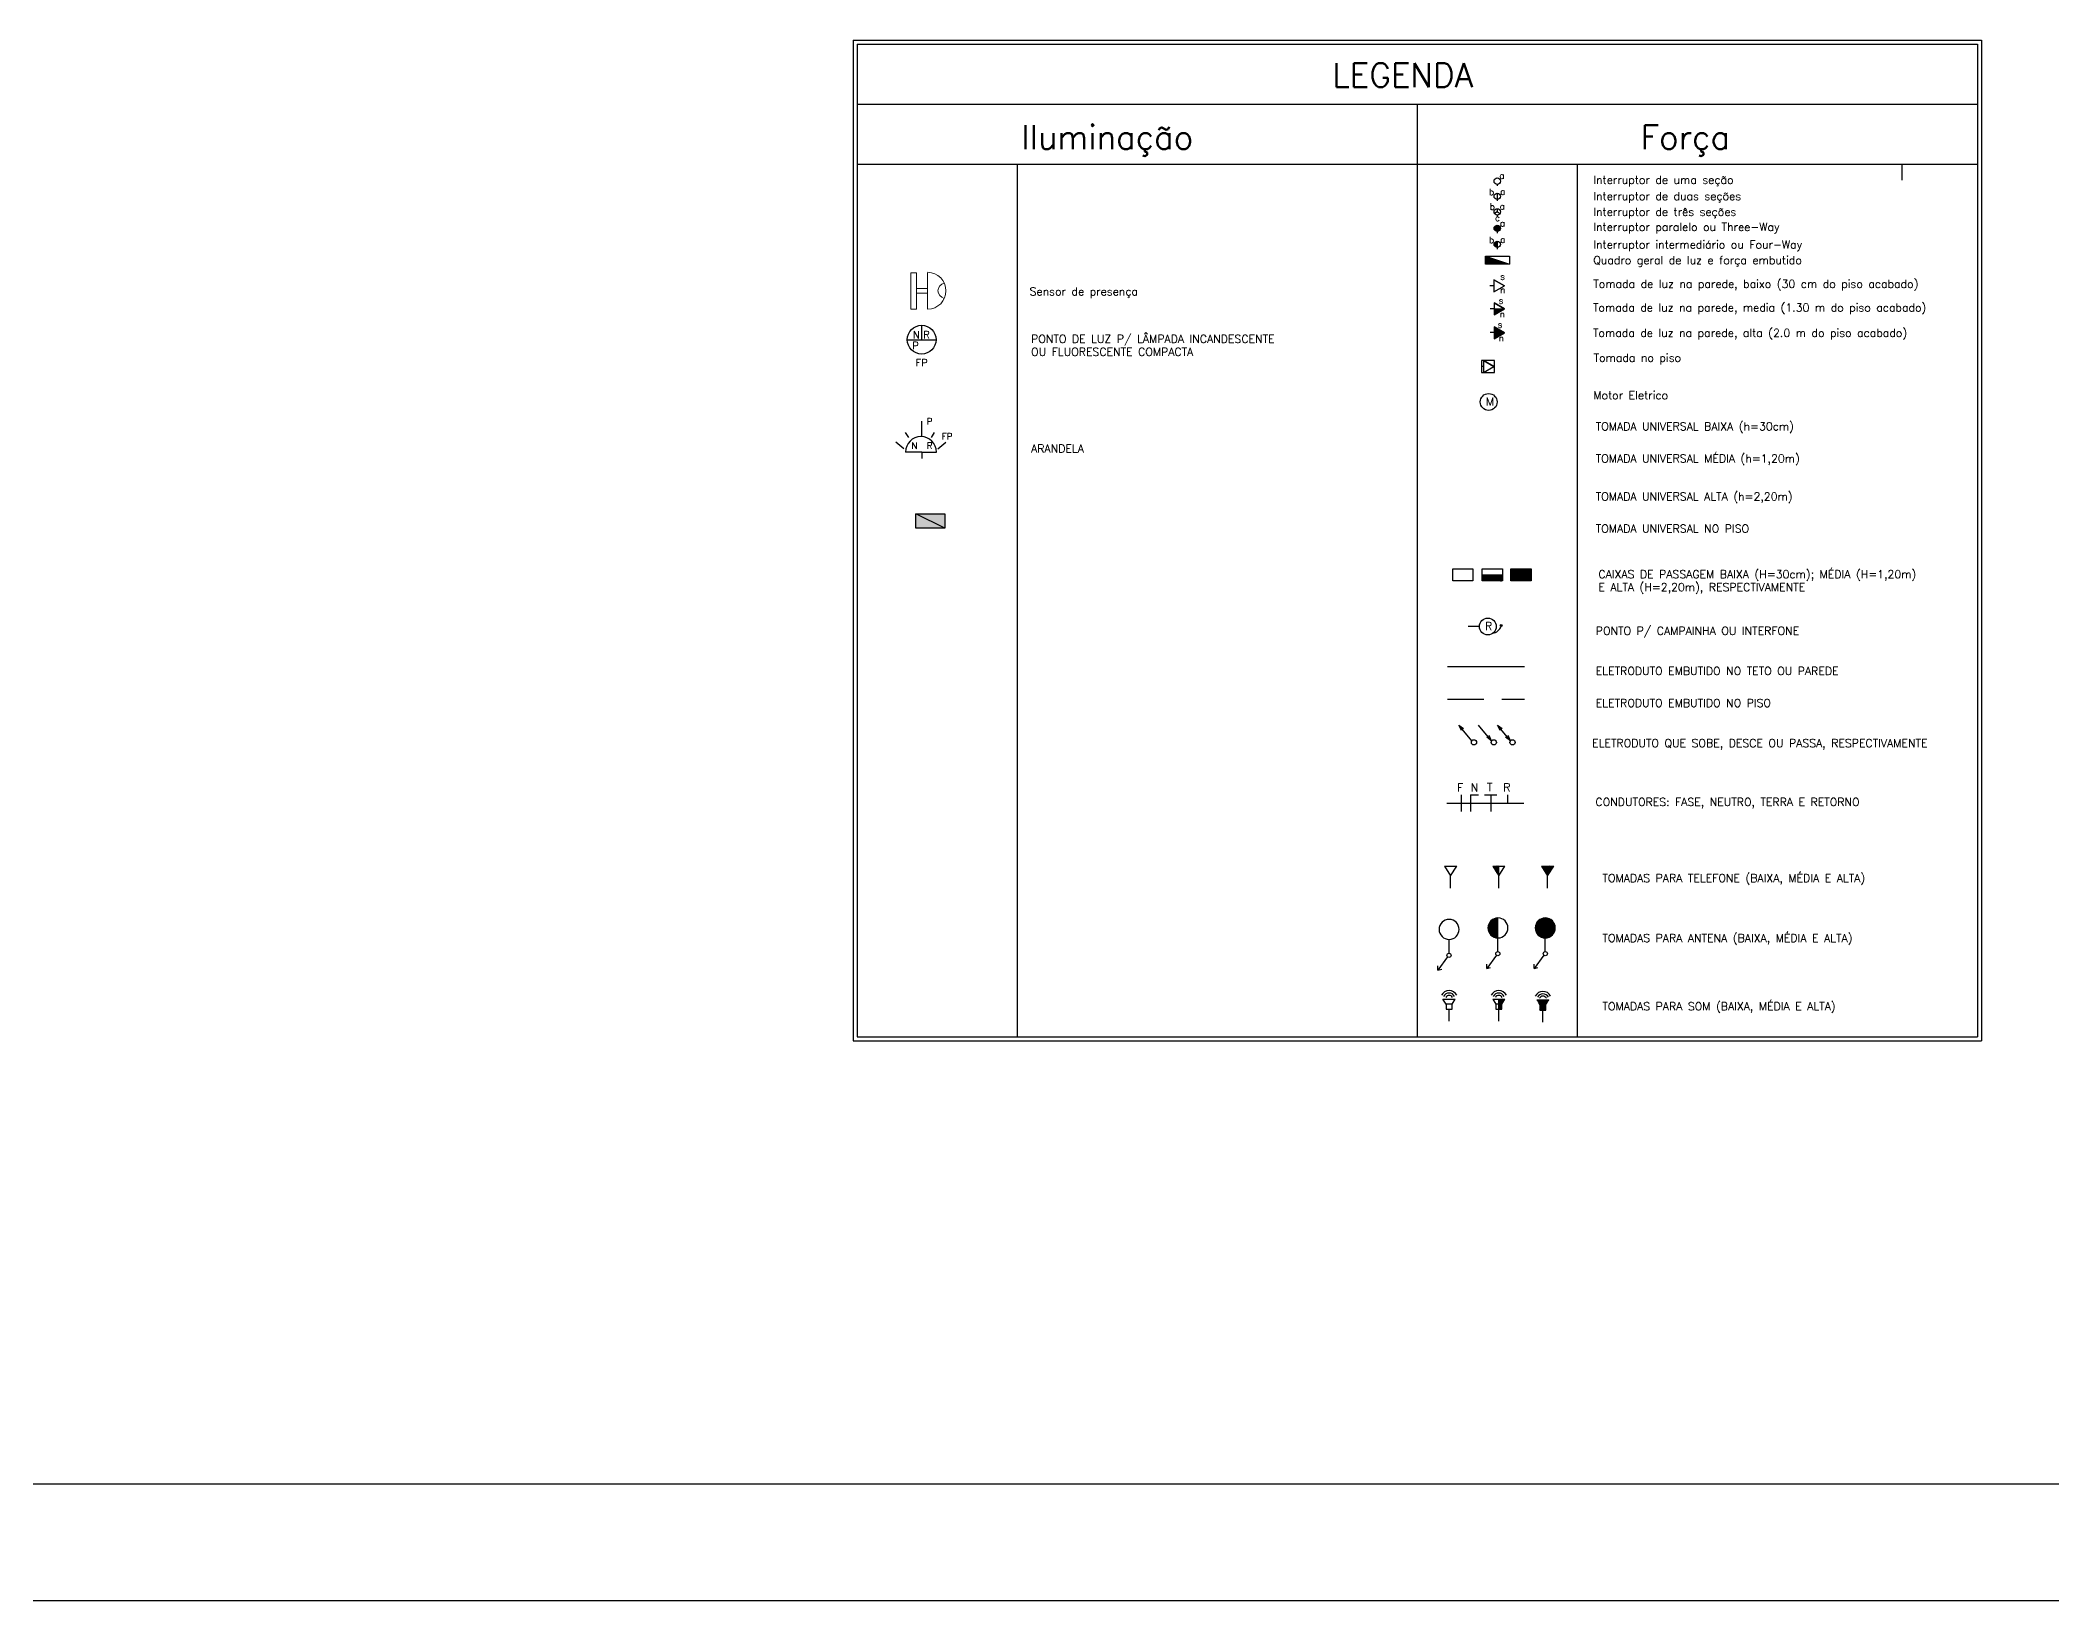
# Model space of a CAD drawing. Header units: millimetres. Extents: x -5 to 184, y -24 to 24.
# Drawn here: x 57.52 to 71.35, y -23.3 to -12.57 of the extents above; entities that cross this region are included whole.
import ezdxf

# ---------------------------------------------------------------- set-up
doc = ezdxf.new("R2010")
doc.units = ezdxf.units.MM
doc.linetypes.add('HIDDEN', pattern=[0.375, 0.25, -0.125])
doc.layers.get('0').update_dxf_attribs({"lineweight": 30})
doc.layers.add('Eletroduto', color=160, linetype='Continuous')
doc.layers.add('Legenda', color=73, linetype='Continuous', lineweight=25)
doc.styles.add('ROMANS', font='ROMANS.SHX')

msp = doc.modelspace()

# ---------------------------------------------------------------- hatches: boundary and pattern name
h = msp.add_hatch(color=256)
h.set_gradient(color1=(255, 0, 0), color2=(255, 0, 0), tint=1)
h.paths.add_polyline_path([(67.538, -13.975), (67.516, -13.975, 0.414214), (67.538, -13.997)])
h.paths.add_polyline_path([(67.538, -13.953, 0.414214), (67.516, -13.975), (67.538, -13.975)])
h.paths.add_polyline_path([(67.538, -13.843, 0.414214), (67.516, -13.865), (67.538, -13.865)])
h.paths.add_polyline_path([(67.538, -13.843), (67.538, -13.865), (67.56, -13.865, 0.414214)])
h.paths.add_polyline_path([(67.56, -13.865), (67.538, -13.865), (67.538, -13.887, 0.414214)])
h.paths.add_polyline_path([(67.538, -13.865), (67.516, -13.865, 0.414214), (67.538, -13.887)])
at = {"layer": 'Eletroduto'}
h = msp.add_hatch(color=0, dxfattribs=at)
h.dxf.hatch_style = 1
h.paths.add_polyline_path([(63.742, -15.926), (63.742, -15.826), (63.542, -15.826)])
h = msp.add_hatch(color=256, dxfattribs=at)
h.set_gradient(color2=(0, 0, 0), tint=1)
h.paths.add_polyline_path([(63.742, -15.926), (63.542, -15.826), (63.542, -15.926)])
at = {"layer": 'Legenda'}
h = msp.add_hatch(color=1, dxfattribs=at)
h.paths.add_polyline_path([(67.456, -14.057), (67.456, -14.085), (67.538, -14.085)])
h.paths.add_polyline_path([(67.538, -14.085), (67.456, -14.085), (67.456, -14.112), (67.538, -14.112)])
h.paths.add_polyline_path([(67.538, -14.085), (67.538, -14.112), (67.621, -14.112)])

# ---------------------------------------------------------------- linework, layer by layer
for p, q in [((70.318, -13.425), (70.318, -13.535)), ((91.199, -22.495), (-3.801, -22.495)), ((91.999, -23.295), (-4.601, -23.295))]:
    msp.add_line(p, q)
at = {"color": 3, "linetype": 'Continuous', "lineweight": 9, "true_color": 0x000003}
for points in [[(63.508, -14.42), (63.508, -14.17), (63.546, -14.17), (63.546, -14.42)], [(63.546, -14.31), (63.546, -14.279), (63.623, -14.279), (63.623, -14.31)]]:
    msp.add_lwpolyline(points, close=True, dxfattribs=at)
msp.add_lwpolyline([(63.623, -14.17), (63.623, -14.42), (63.623, -14.42)], dxfattribs=at)
for points in [[(63.623, -14.42), (63.694, -14.42), (63.749, -14.363), (63.749, -14.294), (63.749, -14.294), (63.749, -14.224), (63.694, -14.167), (63.623, -14.167)], [(63.737, -14.241), (63.713, -14.246), (63.694, -14.267), (63.694, -14.294), (63.694, -14.294), (63.694, -14.317), (63.713, -14.341), (63.737, -14.346)]]:
    msp.add_open_spline(points, degree=3, knots=[0, 0, 0, 0, 0.125, 0.125, 0.125, 0.125001, 1, 1, 1, 1], dxfattribs=at)
at = {"layer": 'Eletroduto'}
for p, q in [((63.542, -15.926), (63.542, -15.826)), ((63.542, -15.826), (63.742, -15.826)), ((63.742, -15.926), (63.542, -15.826)), ((63.742, -15.826), (63.742, -15.926)), ((63.742, -15.926), (63.542, -15.926))]:
    msp.add_line(p, q, dxfattribs=at)
at = {"layer": 'Legenda', "color": 4}
for p, q in [((63.111, -12.572), (63.111, -19.448)), ((63.111, -12.572), (70.866, -12.572)), ((70.866, -12.572), (70.866, -19.448)), ((64.238, -13.425), (64.238, -19.421)), ((68.088, -13.425), (68.088, -19.421)), ((63.111, -19.448), (70.866, -19.448))]:
    msp.add_line(p, q, dxfattribs=at)
at = {"layer": 'Legenda', "color": 6}
for p, q in [((63.138, -12.6), (63.138, -19.421)), ((63.138, -12.6), (70.838, -12.6)), ((70.838, -12.6), (70.838, -19.421)), ((63.138, -13.012), (70.838, -13.012)), ((66.988, -13.012), (66.988, -19.421)), ((63.138, -13.425), (70.838, -13.425)), ((63.138, -19.421), (70.838, -19.421))]:
    msp.add_line(p, q, dxfattribs=at)
at = {"layer": 'Legenda'}
for p, q in [((66.988, -13.425), (68.088, -13.425)), ((67.538, -13.563), (67.538, -13.573)), ((67.538, -13.667), (67.538, -13.677)), ((67.538, -13.774), (67.538, -13.784)), ((67.538, -13.887), (67.538, -13.897)), ((67.538, -13.997), (67.538, -14.007))]:
    msp.add_line(p, q, dxfattribs=at)
at = {"layer": 'Legenda', "color": 1}
for p, q in [((67.538, -13.623), (67.538, -13.667)), ((67.538, -13.752), (67.519, -13.763)), ((67.538, -13.752), (67.519, -13.763)), ((67.538, -13.73), (67.538, -13.752)), ((67.538, -13.73), (67.538, -13.752)), ((67.538, -13.752), (67.558, -13.763)), ((67.538, -13.752), (67.558, -13.763)), ((67.538, -13.953), (67.538, -13.997)), ((67.456, -14.057), (67.621, -14.112)), ((67.456, -14.112), (67.456, -14.057)), ((67.456, -14.057), (67.621, -14.057)), ((67.621, -14.057), (67.621, -14.112)), ((67.621, -14.112), (67.456, -14.112)), ((67.515, -14.219), (67.587, -14.26)), ((67.587, -14.26), (67.515, -14.219)), ((67.515, -14.219), (67.515, -14.301)), ((67.587, -14.26), (67.515, -14.219)), ((67.515, -14.26), (67.488, -14.26)), ((67.515, -14.301), (67.587, -14.26)), ((67.516, -14.377), (67.588, -14.418)), ((67.588, -14.418), (67.516, -14.377)), ((67.516, -14.377), (67.516, -14.459)), ((67.588, -14.418), (67.516, -14.377)), ((67.516, -14.418), (67.489, -14.418)), ((67.516, -14.418), (67.588, -14.418)), ((67.516, -14.459), (67.588, -14.418)), ((67.516, -14.581), (67.489, -14.581)), ((67.516, -14.542), (67.588, -14.583)), ((67.588, -14.583), (67.516, -14.542)), ((67.516, -14.542), (67.516, -14.624)), ((67.588, -14.583), (67.516, -14.542)), ((67.516, -14.583), (67.588, -14.583)), ((67.516, -14.624), (67.588, -14.583)), ((67.444, -14.773), (67.515, -14.814)), ((67.515, -14.814), (67.444, -14.773)), ((67.444, -14.773), (67.444, -14.856)), ((67.515, -14.814), (67.444, -14.773)), ((67.444, -14.814), (67.43, -14.814)), ((67.444, -14.856), (67.515, -14.814)), ((67.233, -16.286), (67.233, -16.204)), ((67.233, -16.204), (67.371, -16.204)), ((67.371, -16.286), (67.233, -16.286)), ((67.371, -16.204), (67.371, -16.286)), ((67.435, -16.286), (67.435, -16.204)), ((67.435, -16.204), (67.573, -16.204)), ((67.435, -16.245), (67.573, -16.245)), ((67.573, -16.286), (67.435, -16.286)), ((67.573, -16.204), (67.573, -16.286)), ((67.632, -16.286), (67.632, -16.204)), ((67.632, -16.204), (67.77, -16.204)), ((67.77, -16.286), (67.632, -16.286)), ((67.77, -16.204), (67.77, -16.286)), ((67.195, -16.876), (67.725, -16.876)), ((67.363, -17.386), (67.274, -17.278)), ((67.274, -17.278), (67.307, -17.301)), ((67.274, -17.278), (67.291, -17.314)), ((67.499, -17.386), (67.41, -17.278)), ((67.628, -17.386), (67.539, -17.278)), ((67.539, -17.278), (67.572, -17.301)), ((67.539, -17.278), (67.556, -17.314)), ((67.499, -17.386), (67.467, -17.362)), ((67.499, -17.386), (67.483, -17.349)), ((67.628, -17.386), (67.595, -17.362)), ((67.628, -17.386), (67.612, -17.349)), ((67.192, -17.815), (67.72, -17.815)), ((67.29, -17.757), (67.29, -17.873)), ((67.355, -17.757), (67.41, -17.757)), ((67.355, -17.757), (67.355, -17.873)), ((67.451, -17.757), (67.535, -17.757)), ((67.493, -17.757), (67.493, -17.873)), ((67.608, -17.757), (67.608, -17.815)), ((67.176, -18.247), (67.217, -18.315)), ((67.176, -18.247), (67.259, -18.247)), ((67.217, -18.315), (67.259, -18.247)), ((67.507, -18.247), (67.548, -18.315)), ((67.507, -18.247), (67.589, -18.247)), ((67.548, -18.286), (67.509, -18.247)), ((67.548, -18.281), (67.514, -18.247)), ((67.548, -18.276), (67.519, -18.247)), ((67.548, -18.272), (67.523, -18.247)), ((67.548, -18.267), (67.528, -18.247)), ((67.548, -18.262), (67.533, -18.247)), ((67.548, -18.257), (67.538, -18.247)), ((67.548, -18.252), (67.543, -18.247)), ((67.548, -18.315), (67.589, -18.247)), ((67.548, -18.247), (67.548, -18.247)), ((67.548, -18.315), (67.548, -18.247)), ((67.843, -18.247), (67.884, -18.315)), ((67.843, -18.247), (67.926, -18.247)), ((67.895, -18.297), (67.845, -18.247)), ((67.897, -18.294), (67.85, -18.247)), ((67.899, -18.291), (67.855, -18.247)), ((67.901, -18.288), (67.86, -18.247)), ((67.903, -18.285), (67.864, -18.247)), ((67.905, -18.282), (67.869, -18.247)), ((67.906, -18.279), (67.874, -18.247)), ((67.908, -18.276), (67.879, -18.247)), ((67.884, -18.315), (67.926, -18.247)), ((67.91, -18.273), (67.884, -18.247)), ((67.912, -18.27), (67.889, -18.247)), ((67.914, -18.267), (67.894, -18.247)), ((67.915, -18.264), (67.898, -18.247)), ((67.917, -18.261), (67.903, -18.247)), ((67.919, -18.258), (67.908, -18.247)), ((67.921, -18.255), (67.913, -18.247)), ((67.923, -18.252), (67.918, -18.247)), ((67.925, -18.249), (67.923, -18.247)), ((67.217, -18.398), (67.217, -18.315)), ((67.548, -18.291), (67.512, -18.254)), ((67.548, -18.296), (67.519, -18.267)), ((67.548, -18.301), (67.526, -18.279)), ((67.548, -18.306), (67.533, -18.291)), ((67.548, -18.31), (67.541, -18.303)), ((67.548, -18.315), (67.548, -18.315)), ((67.548, -18.398), (67.548, -18.315)), ((67.894, -18.3), (67.848, -18.254)), ((67.892, -18.303), (67.855, -18.267)), ((67.89, -18.306), (67.862, -18.279)), ((67.888, -18.309), (67.87, -18.291)), ((67.886, -18.312), (67.877, -18.303)), ((67.884, -18.315), (67.884, -18.315)), ((67.884, -18.398), (67.884, -18.315)), ((67.543, -18.73), (67.475, -18.662)), ((67.543, -18.72), (67.476, -18.654)), ((67.543, -18.71), (67.479, -18.646)), ((67.543, -18.7), (67.482, -18.64)), ((67.543, -18.691), (67.486, -18.634)), ((67.543, -18.681), (67.49, -18.628)), ((67.543, -18.671), (67.494, -18.623)), ((67.543, -18.662), (67.499, -18.618)), ((67.543, -18.652), (67.505, -18.614)), ((67.543, -18.642), (67.511, -18.611)), ((67.543, -18.632), (67.518, -18.608)), ((67.543, -18.623), (67.525, -18.605)), ((67.543, -18.613), (67.533, -18.603)), ((67.543, -18.603), (67.542, -18.603)), ((67.543, -18.74), (67.543, -18.603)), ((67.88, -18.739), (67.8, -18.66)), ((67.886, -18.738), (67.802, -18.654)), ((67.892, -18.736), (67.804, -18.648)), ((67.897, -18.734), (67.806, -18.643)), ((67.902, -18.732), (67.808, -18.638)), ((67.906, -18.729), (67.811, -18.634)), ((67.91, -18.726), (67.814, -18.629)), ((67.914, -18.722), (67.817, -18.625)), ((67.918, -18.719), (67.821, -18.622)), ((67.922, -18.715), (67.825, -18.618)), ((67.925, -18.711), (67.829, -18.615)), ((67.927, -18.706), (67.833, -18.612)), ((67.93, -18.702), (67.838, -18.61)), ((67.932, -18.696), (67.843, -18.608)), ((67.934, -18.691), (67.849, -18.606)), ((67.936, -18.685), (67.855, -18.604)), ((67.937, -18.679), (67.861, -18.603)), ((67.937, -18.672), (67.868, -18.603)), ((67.937, -18.664), (67.875, -18.603)), ((67.935, -18.656), (67.884, -18.605)), ((67.931, -18.645), (67.895, -18.608)), ((67.207, -18.847), (67.207, -18.751)), ((67.543, -18.739), (67.474, -18.671)), ((67.533, -18.74), (67.475, -18.681)), ((67.521, -18.737), (67.478, -18.694)), ((67.498, -18.724), (67.491, -18.716)), ((67.543, -18.837), (67.543, -18.74)), ((67.867, -18.74), (67.799, -18.673)), ((67.874, -18.74), (67.8, -18.666)), ((67.859, -18.74), (67.8, -18.681)), ((67.85, -18.738), (67.802, -18.69)), ((67.838, -18.733), (67.807, -18.702)), ((67.868, -18.837), (67.868, -18.74)), ((67.196, -18.87), (67.13, -18.962)), ((67.13, -18.962), (67.13, -18.933)), ((67.532, -18.859), (67.467, -18.951)), ((67.467, -18.951), (67.467, -18.922)), ((67.858, -18.859), (67.792, -18.951)), ((67.792, -18.951), (67.792, -18.922)), ((67.13, -18.962), (67.156, -18.955)), ((67.467, -18.951), (67.492, -18.944)), ((67.792, -18.951), (67.817, -18.944)), ((67.186, -19.196), (67.165, -19.162)), ((67.165, -19.162), (67.248, -19.162)), ((67.227, -19.196), (67.186, -19.196)), ((67.186, -19.196), (67.186, -19.23)), ((67.227, -19.196), (67.186, -19.196)), ((67.227, -19.196), (67.248, -19.162)), ((67.227, -19.23), (67.227, -19.196)), ((67.507, -19.162), (67.528, -19.196)), ((67.507, -19.162), (67.589, -19.162)), ((67.569, -19.196), (67.528, -19.196)), ((67.528, -19.196), (67.528, -19.23)), ((67.569, -19.196), (67.528, -19.196)), ((67.548, -19.231), (67.548, -19.162)), ((67.574, -19.188), (67.548, -19.162)), ((67.572, -19.19), (67.548, -19.166)), ((67.571, -19.192), (67.548, -19.17)), ((67.57, -19.195), (67.548, -19.173)), ((67.567, -19.196), (67.548, -19.177)), ((67.564, -19.196), (67.548, -19.181)), ((67.56, -19.196), (67.548, -19.184)), ((67.556, -19.196), (67.548, -19.188)), ((67.553, -19.196), (67.548, -19.192)), ((67.549, -19.196), (67.548, -19.196)), ((67.569, -19.22), (67.548, -19.199)), ((67.569, -19.224), (67.548, -19.203)), ((67.569, -19.227), (67.548, -19.207)), ((67.568, -19.23), (67.548, -19.21)), ((67.564, -19.23), (67.548, -19.214)), ((67.569, -19.216), (67.549, -19.196)), ((67.575, -19.186), (67.552, -19.162)), ((67.569, -19.212), (67.553, -19.196)), ((67.577, -19.183), (67.555, -19.162)), ((67.569, -19.209), (67.556, -19.196)), ((67.578, -19.181), (67.559, -19.162)), ((67.569, -19.205), (67.56, -19.196)), ((67.579, -19.179), (67.563, -19.162)), ((67.569, -19.201), (67.564, -19.196)), ((67.581, -19.176), (67.566, -19.162)), ((67.569, -19.198), (67.567, -19.196)), ((67.569, -19.196), (67.589, -19.162)), ((67.569, -19.23), (67.569, -19.196)), ((67.582, -19.174), (67.57, -19.162)), ((67.584, -19.172), (67.574, -19.162)), ((67.585, -19.169), (67.578, -19.162)), ((67.586, -19.167), (67.581, -19.162)), ((67.588, -19.165), (67.585, -19.162)), ((67.589, -19.162), (67.589, -19.162)), ((67.811, -19.167), (67.893, -19.167)), ((67.845, -19.202), (67.811, -19.167)), ((67.849, -19.202), (67.814, -19.167)), ((67.842, -19.202), (67.816, -19.176)), ((67.853, -19.202), (67.818, -19.167)), ((67.856, -19.202), (67.822, -19.167)), ((67.838, -19.202), (67.822, -19.185)), ((67.86, -19.202), (67.826, -19.167)), ((67.834, -19.202), (67.827, -19.195)), ((67.864, -19.202), (67.829, -19.167)), ((67.872, -19.202), (67.831, -19.202)), ((67.831, -19.202), (67.831, -19.236)), ((67.872, -19.202), (67.831, -19.202)), ((67.864, -19.236), (67.831, -19.203)), ((67.861, -19.236), (67.831, -19.206)), ((67.857, -19.236), (67.831, -19.21)), ((67.853, -19.236), (67.831, -19.214)), ((67.867, -19.202), (67.833, -19.167)), ((67.868, -19.236), (67.834, -19.202)), ((67.871, -19.202), (67.837, -19.167)), ((67.872, -19.236), (67.838, -19.202)), ((67.873, -19.2), (67.84, -19.167)), ((67.872, -19.233), (67.842, -19.202)), ((67.875, -19.198), (67.844, -19.167)), ((67.872, -19.229), (67.845, -19.202)), ((67.876, -19.196), (67.848, -19.167)), ((67.872, -19.225), (67.849, -19.202)), ((67.878, -19.193), (67.852, -19.167)), ((67.872, -19.222), (67.853, -19.202)), ((67.879, -19.191), (67.855, -19.167)), ((67.872, -19.218), (67.856, -19.202)), ((67.88, -19.189), (67.859, -19.167)), ((67.872, -19.214), (67.86, -19.202)), ((67.882, -19.186), (67.863, -19.167)), ((67.872, -19.21), (67.864, -19.202)), ((67.883, -19.184), (67.866, -19.167)), ((67.872, -19.207), (67.867, -19.202)), ((67.884, -19.182), (67.87, -19.167)), ((67.872, -19.203), (67.871, -19.202)), ((67.872, -19.236), (67.872, -19.202)), ((67.886, -19.179), (67.874, -19.167)), ((67.887, -19.177), (67.877, -19.167)), ((67.889, -19.175), (67.881, -19.167)), ((67.89, -19.172), (67.885, -19.167)), ((67.891, -19.17), (67.889, -19.167)), ((67.893, -19.168), (67.892, -19.167)), ((67.186, -19.23), (67.227, -19.23)), ((67.207, -19.313), (67.207, -19.231)), ((67.528, -19.23), (67.569, -19.23)), ((67.561, -19.23), (67.548, -19.218)), ((67.557, -19.23), (67.548, -19.221)), ((67.553, -19.23), (67.548, -19.225)), ((67.55, -19.23), (67.548, -19.229)), ((67.548, -19.313), (67.548, -19.231)), ((67.85, -19.236), (67.831, -19.217)), ((67.846, -19.236), (67.831, -19.221)), ((67.842, -19.236), (67.831, -19.225)), ((67.838, -19.236), (67.831, -19.229)), ((67.835, -19.236), (67.831, -19.232)), ((67.831, -19.236), (67.872, -19.236)), ((67.852, -19.319), (67.852, -19.236))]:
    msp.add_line(p, q, dxfattribs=at)
at = {"layer": 'Legenda', "color": 3}
for p, q in [((63.483, -14.632), (63.682, -14.632)), ((63.582, -14.632), (63.582, -14.531)), ((63.582, -15.291), (63.582, -15.19)), ((63.46, -15.38), (63.404, -15.335)), ((63.493, -15.302), (63.471, -15.268)), ((63.649, -15.302), (63.671, -15.268)), ((63.694, -15.38), (63.749, -15.334)), ((63.582, -15.402), (63.471, -15.402)), ((63.582, -15.402), (63.683, -15.402)), ((63.582, -15.402), (63.582, -15.447))]:
    msp.add_line(p, q, dxfattribs=at)
at = {"layer": 'Legenda', "color": 1, "linetype": 'Continuous'}
for p, q in [((67.52, -14.773), (67.43, -14.773)), ((67.43, -14.773), (67.43, -14.856)), ((67.52, -14.856), (67.52, -14.773)), ((67.43, -14.856), (67.52, -14.856)), ((67.435, -16.245), (67.436, -16.245)), ((67.435, -16.246), (67.436, -16.245)), ((67.435, -16.246), (67.437, -16.245)), ((67.435, -16.247), (67.437, -16.245)), ((67.435, -16.247), (67.438, -16.245)), ((67.435, -16.248), (67.438, -16.245)), ((67.435, -16.248), (67.439, -16.245)), ((67.435, -16.249), (67.439, -16.245)), ((67.435, -16.249), (67.44, -16.245)), ((67.435, -16.25), (67.44, -16.245)), ((67.435, -16.25), (67.441, -16.245)), ((67.435, -16.251), (67.441, -16.245)), ((67.435, -16.251), (67.442, -16.245)), ((67.435, -16.252), (67.442, -16.245)), ((67.435, -16.252), (67.443, -16.245)), ((67.435, -16.253), (67.443, -16.245)), ((67.435, -16.253), (67.444, -16.245)), ((67.435, -16.254), (67.444, -16.245)), ((67.435, -16.254), (67.445, -16.245)), ((67.435, -16.255), (67.445, -16.245)), ((67.435, -16.255), (67.446, -16.245)), ((67.435, -16.256), (67.446, -16.245)), ((67.435, -16.256), (67.447, -16.245)), ((67.435, -16.257), (67.447, -16.245)), ((67.435, -16.257), (67.448, -16.245)), ((67.435, -16.258), (67.448, -16.245)), ((67.435, -16.258), (67.449, -16.245)), ((67.435, -16.259), (67.449, -16.245)), ((67.435, -16.259), (67.449, -16.245)), ((67.435, -16.26), (67.45, -16.245)), ((67.435, -16.26), (67.45, -16.245)), ((67.435, -16.26), (67.451, -16.245)), ((67.435, -16.261), (67.451, -16.245)), ((67.435, -16.261), (67.452, -16.245)), ((67.435, -16.262), (67.452, -16.245)), ((67.435, -16.262), (67.453, -16.245)), ((67.435, -16.263), (67.453, -16.245)), ((67.435, -16.263), (67.454, -16.245)), ((67.435, -16.264), (67.454, -16.245)), ((67.435, -16.264), (67.455, -16.245)), ((67.435, -16.265), (67.455, -16.245)), ((67.435, -16.265), (67.456, -16.245)), ((67.435, -16.266), (67.456, -16.245)), ((67.435, -16.266), (67.457, -16.245)), ((67.435, -16.267), (67.457, -16.245)), ((67.435, -16.267), (67.458, -16.245)), ((67.435, -16.268), (67.458, -16.245)), ((67.435, -16.268), (67.459, -16.245)), ((67.435, -16.269), (67.459, -16.245)), ((67.435, -16.269), (67.46, -16.245)), ((67.435, -16.27), (67.46, -16.245)), ((67.435, -16.27), (67.461, -16.245)), ((67.435, -16.271), (67.461, -16.245)), ((67.435, -16.271), (67.462, -16.245)), ((67.435, -16.272), (67.462, -16.245)), ((67.435, -16.272), (67.463, -16.245)), ((67.435, -16.273), (67.463, -16.245)), ((67.435, -16.273), (67.464, -16.245)), ((67.435, -16.274), (67.464, -16.245)), ((67.435, -16.274), (67.465, -16.245)), ((67.435, -16.275), (67.465, -16.245)), ((67.435, -16.275), (67.466, -16.245)), ((67.435, -16.276), (67.466, -16.245)), ((67.435, -16.276), (67.467, -16.245)), ((67.435, -16.277), (67.467, -16.245)), ((67.435, -16.277), (67.467, -16.245)), ((67.435, -16.278), (67.468, -16.245)), ((67.435, -16.278), (67.468, -16.245)), ((67.435, -16.278), (67.469, -16.245)), ((67.435, -16.279), (67.469, -16.245)), ((67.435, -16.279), (67.47, -16.245)), ((67.435, -16.28), (67.47, -16.245)), ((67.435, -16.28), (67.471, -16.245)), ((67.435, -16.281), (67.471, -16.245)), ((67.435, -16.281), (67.472, -16.245)), ((67.435, -16.282), (67.472, -16.245)), ((67.435, -16.282), (67.473, -16.245)), ((67.435, -16.283), (67.473, -16.245)), ((67.435, -16.283), (67.474, -16.245)), ((67.435, -16.284), (67.474, -16.245)), ((67.435, -16.284), (67.475, -16.245)), ((67.435, -16.285), (67.475, -16.245)), ((67.435, -16.285), (67.476, -16.245)), ((67.435, -16.286), (67.476, -16.245)), ((67.435, -16.286), (67.477, -16.245)), ((67.436, -16.286), (67.477, -16.245)), ((67.436, -16.286), (67.478, -16.245)), ((67.437, -16.286), (67.478, -16.245)), ((67.437, -16.286), (67.479, -16.245)), ((67.438, -16.286), (67.479, -16.245)), ((67.438, -16.286), (67.48, -16.245)), ((67.439, -16.286), (67.48, -16.245)), ((67.439, -16.286), (67.481, -16.245)), ((67.44, -16.286), (67.481, -16.245)), ((67.44, -16.286), (67.482, -16.245)), ((67.441, -16.286), (67.482, -16.245)), ((67.441, -16.286), (67.483, -16.245)), ((67.442, -16.286), (67.483, -16.245)), ((67.442, -16.286), (67.484, -16.245)), ((67.443, -16.286), (67.484, -16.245)), ((67.443, -16.286), (67.484, -16.245)), ((67.444, -16.286), (67.485, -16.245)), ((67.444, -16.286), (67.485, -16.245)), ((67.445, -16.286), (67.486, -16.245)), ((67.445, -16.286), (67.486, -16.245)), ((67.446, -16.286), (67.487, -16.245)), ((67.446, -16.286), (67.487, -16.245)), ((67.447, -16.286), (67.488, -16.245)), ((67.447, -16.286), (67.488, -16.245)), ((67.448, -16.286), (67.489, -16.245)), ((67.448, -16.286), (67.489, -16.245)), ((67.449, -16.286), (67.49, -16.245)), ((67.449, -16.286), (67.49, -16.245)), ((67.45, -16.286), (67.491, -16.245)), ((67.45, -16.286), (67.491, -16.245)), ((67.451, -16.286), (67.492, -16.245)), ((67.451, -16.286), (67.492, -16.245)), ((67.452, -16.286), (67.493, -16.245)), ((67.452, -16.286), (67.493, -16.245)), ((67.452, -16.286), (67.494, -16.245)), ((67.453, -16.286), (67.494, -16.245)), ((67.453, -16.286), (67.495, -16.245)), ((67.454, -16.286), (67.495, -16.245)), ((67.454, -16.286), (67.496, -16.245)), ((67.455, -16.286), (67.496, -16.245)), ((67.455, -16.286), (67.497, -16.245)), ((67.456, -16.286), (67.497, -16.245)), ((67.456, -16.286), (67.498, -16.245)), ((67.457, -16.286), (67.498, -16.245)), ((67.457, -16.286), (67.499, -16.245)), ((67.458, -16.286), (67.499, -16.245)), ((67.458, -16.286), (67.5, -16.245)), ((67.459, -16.286), (67.5, -16.245)), ((67.459, -16.286), (67.501, -16.245)), ((67.46, -16.286), (67.501, -16.245)), ((67.46, -16.286), (67.502, -16.245)), ((67.461, -16.286), (67.502, -16.245)), ((67.461, -16.286), (67.502, -16.245)), ((67.462, -16.286), (67.503, -16.245)), ((67.462, -16.286), (67.503, -16.245)), ((67.463, -16.286), (67.504, -16.245)), ((67.463, -16.286), (67.504, -16.245)), ((67.464, -16.286), (67.505, -16.245)), ((67.464, -16.286), (67.505, -16.245)), ((67.465, -16.286), (67.506, -16.245)), ((67.465, -16.286), (67.506, -16.245)), ((67.466, -16.286), (67.507, -16.245)), ((67.466, -16.286), (67.507, -16.245)), ((67.467, -16.286), (67.508, -16.245)), ((67.467, -16.286), (67.508, -16.245)), ((67.468, -16.286), (67.509, -16.245)), ((67.468, -16.286), (67.509, -16.245)), ((67.469, -16.286), (67.51, -16.245)), ((67.469, -16.286), (67.51, -16.245)), ((67.469, -16.286), (67.511, -16.245)), ((67.47, -16.286), (67.511, -16.245)), ((67.47, -16.286), (67.512, -16.245)), ((67.471, -16.286), (67.512, -16.245)), ((67.471, -16.286), (67.513, -16.245)), ((67.472, -16.286), (67.513, -16.245)), ((67.472, -16.286), (67.514, -16.245)), ((67.473, -16.286), (67.514, -16.245)), ((67.473, -16.286), (67.515, -16.245)), ((67.474, -16.286), (67.515, -16.245)), ((67.474, -16.286), (67.516, -16.245)), ((67.475, -16.286), (67.516, -16.245)), ((67.475, -16.286), (67.517, -16.245)), ((67.476, -16.286), (67.517, -16.245)), ((67.476, -16.286), (67.518, -16.245)), ((67.477, -16.286), (67.518, -16.245)), ((67.477, -16.286), (67.519, -16.245)), ((67.478, -16.286), (67.519, -16.245)), ((67.478, -16.286), (67.519, -16.245)), ((67.479, -16.286), (67.52, -16.245)), ((67.479, -16.286), (67.52, -16.245)), ((67.48, -16.286), (67.521, -16.245)), ((67.48, -16.286), (67.521, -16.245)), ((67.481, -16.286), (67.522, -16.245)), ((67.481, -16.286), (67.522, -16.245)), ((67.482, -16.286), (67.523, -16.245)), ((67.482, -16.286), (67.523, -16.245)), ((67.483, -16.286), (67.524, -16.245)), ((67.483, -16.286), (67.524, -16.245)), ((67.484, -16.286), (67.525, -16.245)), ((67.484, -16.286), (67.525, -16.245)), ((67.485, -16.286), (67.526, -16.245)), ((67.485, -16.286), (67.526, -16.245)), ((67.486, -16.286), (67.527, -16.245)), ((67.486, -16.286), (67.527, -16.245)), ((67.487, -16.286), (67.528, -16.245)), ((67.487, -16.286), (67.528, -16.245)), ((67.487, -16.286), (67.529, -16.245)), ((67.488, -16.286), (67.529, -16.245)), ((67.488, -16.286), (67.53, -16.245)), ((67.489, -16.286), (67.53, -16.245)), ((67.489, -16.286), (67.531, -16.245)), ((67.49, -16.286), (67.531, -16.245)), ((67.49, -16.286), (67.532, -16.245)), ((67.491, -16.286), (67.532, -16.245)), ((67.491, -16.286), (67.533, -16.245)), ((67.492, -16.286), (67.533, -16.245)), ((67.492, -16.286), (67.534, -16.245)), ((67.493, -16.286), (67.534, -16.245)), ((67.493, -16.286), (67.535, -16.245)), ((67.494, -16.286), (67.535, -16.245)), ((67.494, -16.286), (67.536, -16.245)), ((67.495, -16.286), (67.536, -16.245)), ((67.495, -16.286), (67.537, -16.245)), ((67.496, -16.286), (67.537, -16.245)), ((67.496, -16.286), (67.537, -16.245)), ((67.497, -16.286), (67.538, -16.245)), ((67.497, -16.286), (67.538, -16.245)), ((67.498, -16.286), (67.539, -16.245)), ((67.498, -16.286), (67.539, -16.245)), ((67.499, -16.286), (67.54, -16.245)), ((67.499, -16.286), (67.54, -16.245)), ((67.5, -16.286), (67.541, -16.245)), ((67.5, -16.286), (67.541, -16.245)), ((67.501, -16.286), (67.542, -16.245)), ((67.501, -16.286), (67.542, -16.245)), ((67.502, -16.286), (67.543, -16.245)), ((67.502, -16.286), (67.543, -16.245)), ((67.503, -16.286), (67.544, -16.245)), ((67.503, -16.286), (67.544, -16.245)), ((67.504, -16.286), (67.545, -16.245)), ((67.504, -16.286), (67.545, -16.245)), ((67.504, -16.286), (67.546, -16.245)), ((67.505, -16.286), (67.546, -16.245)), ((67.505, -16.286), (67.547, -16.245)), ((67.506, -16.286), (67.547, -16.245)), ((67.506, -16.286), (67.548, -16.245)), ((67.507, -16.286), (67.548, -16.245)), ((67.507, -16.286), (67.549, -16.245)), ((67.508, -16.286), (67.549, -16.245)), ((67.508, -16.286), (67.55, -16.245)), ((67.509, -16.286), (67.55, -16.245)), ((67.509, -16.286), (67.551, -16.245)), ((67.51, -16.286), (67.551, -16.245)), ((67.51, -16.286), (67.552, -16.245)), ((67.511, -16.286), (67.552, -16.245)), ((67.511, -16.286), (67.553, -16.245)), ((67.512, -16.286), (67.553, -16.245)), ((67.512, -16.286), (67.554, -16.245)), ((67.513, -16.286), (67.554, -16.245)), ((67.513, -16.286), (67.554, -16.245)), ((67.514, -16.286), (67.555, -16.245)), ((67.514, -16.286), (67.555, -16.245)), ((67.515, -16.286), (67.556, -16.245)), ((67.515, -16.286), (67.556, -16.245)), ((67.516, -16.286), (67.557, -16.245)), ((67.516, -16.286), (67.557, -16.245)), ((67.517, -16.286), (67.558, -16.245)), ((67.517, -16.286), (67.558, -16.245)), ((67.518, -16.286), (67.559, -16.245)), ((67.518, -16.286), (67.559, -16.245)), ((67.519, -16.286), (67.56, -16.245)), ((67.519, -16.286), (67.56, -16.245)), ((67.52, -16.286), (67.561, -16.245)), ((67.52, -16.286), (67.561, -16.245)), ((67.521, -16.286), (67.562, -16.245)), ((67.521, -16.286), (67.562, -16.245)), ((67.522, -16.286), (67.563, -16.245)), ((67.522, -16.286), (67.563, -16.245)), ((67.522, -16.286), (67.564, -16.245)), ((67.523, -16.286), (67.564, -16.245)), ((67.523, -16.286), (67.565, -16.245)), ((67.524, -16.286), (67.565, -16.245)), ((67.524, -16.286), (67.566, -16.245)), ((67.525, -16.286), (67.566, -16.245)), ((67.525, -16.286), (67.567, -16.245)), ((67.526, -16.286), (67.567, -16.245)), ((67.526, -16.286), (67.568, -16.245)), ((67.527, -16.286), (67.568, -16.245)), ((67.527, -16.286), (67.569, -16.245)), ((67.528, -16.286), (67.569, -16.245)), ((67.528, -16.286), (67.57, -16.245)), ((67.529, -16.286), (67.57, -16.245)), ((67.529, -16.286), (67.571, -16.245)), ((67.53, -16.286), (67.571, -16.245)), ((67.53, -16.286), (67.572, -16.245)), ((67.531, -16.286), (67.572, -16.245)), ((67.531, -16.286), (67.572, -16.245)), ((67.532, -16.286), (67.573, -16.245)), ((67.532, -16.286), (67.573, -16.246)), ((67.533, -16.286), (67.573, -16.246)), ((67.533, -16.286), (67.573, -16.246)), ((67.534, -16.286), (67.573, -16.247)), ((67.534, -16.286), (67.573, -16.247)), ((67.535, -16.286), (67.573, -16.248)), ((67.535, -16.286), (67.573, -16.248)), ((67.536, -16.286), (67.573, -16.249)), ((67.536, -16.286), (67.573, -16.249)), ((67.537, -16.286), (67.573, -16.25)), ((67.537, -16.286), (67.573, -16.25)), ((67.538, -16.286), (67.573, -16.251)), ((67.538, -16.286), (67.573, -16.251)), ((67.539, -16.286), (67.573, -16.252)), ((67.539, -16.286), (67.573, -16.252)), ((67.539, -16.286), (67.573, -16.253)), ((67.54, -16.286), (67.573, -16.253)), ((67.54, -16.286), (67.573, -16.254)), ((67.541, -16.286), (67.573, -16.254)), ((67.541, -16.286), (67.573, -16.255)), ((67.542, -16.286), (67.573, -16.255)), ((67.542, -16.286), (67.573, -16.256)), ((67.543, -16.286), (67.573, -16.256)), ((67.543, -16.286), (67.573, -16.257)), ((67.544, -16.286), (67.573, -16.257)), ((67.544, -16.286), (67.573, -16.258)), ((67.545, -16.286), (67.573, -16.258)), ((67.545, -16.286), (67.573, -16.259)), ((67.546, -16.286), (67.573, -16.259)), ((67.546, -16.286), (67.573, -16.26)), ((67.547, -16.286), (67.573, -16.26)), ((67.547, -16.286), (67.573, -16.261)), ((67.548, -16.286), (67.573, -16.261)), ((67.548, -16.286), (67.573, -16.262)), ((67.549, -16.286), (67.573, -16.262)), ((67.549, -16.286), (67.573, -16.263)), ((67.55, -16.286), (67.573, -16.263)), ((67.55, -16.286), (67.573, -16.263)), ((67.551, -16.286), (67.573, -16.264)), ((67.551, -16.286), (67.573, -16.264)), ((67.552, -16.286), (67.573, -16.265)), ((67.552, -16.286), (67.573, -16.265)), ((67.553, -16.286), (67.573, -16.266)), ((67.553, -16.286), (67.573, -16.266)), ((67.554, -16.286), (67.573, -16.267)), ((67.554, -16.286), (67.573, -16.267)), ((67.555, -16.286), (67.573, -16.268)), ((67.555, -16.286), (67.573, -16.268)), ((67.556, -16.286), (67.573, -16.269)), ((67.556, -16.286), (67.573, -16.269)), ((67.557, -16.286), (67.573, -16.27)), ((67.557, -16.286), (67.573, -16.27)), ((67.557, -16.286), (67.573, -16.271)), ((67.558, -16.286), (67.573, -16.271)), ((67.558, -16.286), (67.573, -16.272)), ((67.559, -16.286), (67.573, -16.272)), ((67.559, -16.286), (67.573, -16.273)), ((67.56, -16.286), (67.573, -16.273)), ((67.56, -16.286), (67.573, -16.274)), ((67.561, -16.286), (67.573, -16.274)), ((67.561, -16.286), (67.573, -16.275)), ((67.562, -16.286), (67.573, -16.275)), ((67.562, -16.286), (67.573, -16.276)), ((67.563, -16.286), (67.573, -16.276)), ((67.563, -16.286), (67.573, -16.277)), ((67.564, -16.286), (67.573, -16.277)), ((67.564, -16.286), (67.573, -16.278)), ((67.565, -16.286), (67.573, -16.278)), ((67.565, -16.286), (67.573, -16.279)), ((67.566, -16.286), (67.573, -16.279)), ((67.566, -16.286), (67.573, -16.28)), ((67.567, -16.286), (67.573, -16.28)), ((67.567, -16.286), (67.573, -16.281)), ((67.568, -16.286), (67.573, -16.281)), ((67.568, -16.286), (67.573, -16.281)), ((67.569, -16.286), (67.573, -16.282)), ((67.569, -16.286), (67.573, -16.282)), ((67.57, -16.286), (67.573, -16.283)), ((67.57, -16.286), (67.573, -16.283)), ((67.571, -16.286), (67.573, -16.284)), ((67.571, -16.286), (67.573, -16.284)), ((67.572, -16.286), (67.573, -16.285)), ((67.572, -16.286), (67.573, -16.285)), ((67.573, -16.286), (67.573, -16.286)), ((67.415, -16.601), (67.338, -16.601))]:
    msp.add_line(p, q, dxfattribs=at)
at = {"layer": 'Legenda', "color": 1, "linetype": 'HIDDEN'}
msp.add_line((67.195, -17.1), (67.725, -17.1), dxfattribs=at)
at = {"layer": 'Legenda', "color": 1}
for centre, radius in [((67.538, -13.541), 0.022), ((67.538, -13.645), 0.022), ((67.538, -13.752), 0.022), ((67.538, -13.865), 0.022), ((67.538, -13.975), 0.022), ((67.378, -17.397), 0.0178), ((67.514, -17.397), 0.0178), ((67.643, -17.397), 0.0178), ((67.206, -18.86), 0.0142), ((67.542, -18.849), 0.0142), ((67.868, -18.849), 0.0142)]:
    msp.add_circle(centre, radius, dxfattribs=at)
at = {"layer": 'Legenda', "color": 3}
msp.add_circle((63.582, -14.63), 0.099, dxfattribs=at)
at = {"layer": 'Legenda', "color": 1, "linetype": 'Continuous'}
for centre, radius in [((67.479, -15.058), 0.0579), ((67.473, -16.601), 0.0579), ((67.565, -16.594), 0.0073), ((67.565, -16.595), 0.00365), ((67.566, -16.594), 0.00138)]:
    msp.add_circle(centre, radius, dxfattribs=at)
at = {"layer": 'Legenda', "color": 3}
msp.add_arc((63.577, -15.402), 0.106, 0, 180, dxfattribs=at)
at = {"layer": 'Legenda', "color": 1, "linetype": 'Continuous'}
msp.add_arc((67.493, -16.573), 0.0759, 280.507, 339.2295, dxfattribs=at)
at = {"layer": 'Legenda', "color": 1}
for centre, radius, start, end in [((67.207, -18.682), 0.0688, 90, 269.9999), ((67.207, -18.682), 0.0687, 270, 90), ((67.543, -18.672), 0.0688, 90, 269.9999), ((67.543, -18.672), 0.0687, 270, 90), ((67.868, -18.672), 0.0688, 90, 269.9999), ((67.868, -18.672), 0.0687, 270, 90), ((67.207, -19.162), 0.0591, 27.2221, 152.7779), ((67.207, -19.162), 0.0426, 27.2221, 152.7779), ((67.207, -19.162), 0.0261, 27.2221, 152.7779), ((67.548, -19.162), 0.0591, 27.2221, 152.7779), ((67.548, -19.162), 0.0426, 27.2221, 152.7779), ((67.548, -19.162), 0.0261, 27.2221, 152.7779), ((67.852, -19.167), 0.0591, 27.2221, 152.7779), ((67.852, -19.167), 0.0426, 27.2221, 152.7779), ((67.852, -19.167), 0.0261, 27.2221, 152.7779)]:
    msp.add_arc(centre, radius, start, end, dxfattribs=at)
for points in [[(67.516, -14.418), (67.516, -14.459), (67.588, -14.418)], [(67.516, -14.542), (67.516, -14.583), (67.588, -14.583)], [(67.516, -14.583), (67.516, -14.624), (67.588, -14.583)], [(67.632, -16.204), (67.77, -16.204), (67.632, -16.286), (67.77, -16.286)]]:
    msp.add_solid(points, dxfattribs=at)

# ---------------------------------------------------------------- texts
at = {"layer": 'Legenda', "color": 6, "style": 'ROMANS'}
for s, p in [('LEGENDA', (66.404, -12.894)), ('Iluminação', (64.268, -13.321)), ('Força', (68.523, -13.321))]:
    msp.add_text(s, height=0.165, dxfattribs=at).set_placement(p)
at = {"layer": 'Legenda', "color": 1, "style": 'ROMANS'}
for s, p in [('a', (67.552, -13.524)), ('b', (67.481, -13.637)), ('a', (67.558, -13.635)), ('b', (67.486, -13.737)), ('c', (67.522, -13.815)), ('a', (67.554, -13.736)), ('a', (67.556, -13.852)), ('b', (67.481, -13.967)), ('a', (67.558, -13.965)), ('s', (67.558, -14.218)), ('s', (67.547, -14.383)), ('n', (67.558, -14.311)), ('n', (67.554, -14.476)), ('s', (67.541, -14.548)), ('n', (67.548, -14.641))]:
    msp.add_text(s, height=0.044, dxfattribs=at).set_placement(p)
at = {"layer": 'Legenda', "color": 2, "style": 'ROMANS'}
for s, p in [('Interruptor de uma seção', (68.198, -13.559)), ('Interruptor de duas seções', (68.198, -13.671)), ('Interruptor de três seções', (68.198, -13.779)), ('Interruptor paralelo ou Three-Way', (68.198, -13.883)), ('Interruptor intermediário ou Four-Way', (68.198, -14.004)), ('Quadro geral de luz e força embutido', (68.198, -14.111)), ('Tomada de luz na parede, baixo (30 cm do piso acabado)', (68.198, -14.274)), ('Sensor de presença', (64.324, -14.326)), ('Tomada de luz na parede, media (1.30 m do piso acabado)', (68.196, -14.437)), ('PONTO DE LUZ P/ LÂMPADA INCANDESCENTE', (64.334, -14.652)), ('Tomada de luz na parede, alta (2.0 m do piso acabado)', (68.196, -14.611)), ('OU FLUORESCENTE COMPACTA', (64.334, -14.741)), ('Tomada no piso', (68.2, -14.782)), ('Motor Eletrico', (68.198, -15.039)), ('TOMADA UNIVERSAL BAIXA (h=30cm)', (68.215, -15.253)), ('ARANDELA', (64.334, -15.406)), ('TOMADA UNIVERSAL MÉDIA (h=1,20m)', (68.215, -15.474)), ('TOMADA UNIVERSAL ALTA (h=2,20m)', (68.215, -15.735)), ('TOMADA UNIVERSAL NO PISO', (68.215, -15.956)), ('CAIXAS DE PASSAGEM BAIXA (H=30cm); MÉDIA (H=1,20m)', (68.233, -16.269)), ('E ALTA (H=2,20m), RESPECTIVAMENTE', (68.233, -16.358)), ('PONTO P/ CAMPAINHA OU INTERFONE', (68.215, -16.658)), ('ELETRODUTO EMBUTIDO NO TETO OU PAREDE', (68.215, -16.934)), ('ELETRODUTO EMBUTIDO NO PISO', (68.215, -17.154)), ('ELETRODUTO QUE SOBE, DESCE OU PASSA, RESPECTIVAMENTE', (68.19, -17.43)), ('CONDUTORES: FASE, NEUTRO, TERRA E RETORNO', (68.213, -17.834)), ('TOMADAS PARA TELEFONE (BAIXA, MÉDIA E ALTA)', (68.261, -18.357)), ('TOMADAS PARA ANTENA (BAIXA, MÉDIA E ALTA)', (68.261, -18.769)), ('TOMADAS PARA SOM (BAIXA, MÉDIA E ALTA)', (68.261, -19.238))]:
    msp.add_text(s, height=0.055, dxfattribs=at).set_placement(p)
for tag, p, s, height, flags in [('P', (63.517, -14.695), '100', 0.0495, 13), ('N', (63.523, -14.621), '', 0.0495, 4), ('FP', (63.54, -14.813), '1.0', 0.0495, 13), ('P', (63.616, -15.213), '100.0', 0.0446, 13), ('N', (63.512, -15.38), '', 0.0446, 4), ('R', (63.616, -15.38), '', 0.0446, 4), ('FP', (63.719, -15.317), '1.0', 0.0446, 13)]:
    msp.add_attdef(tag, p, s, height=height, dxfattribs=dict(at, flags=flags))
msp.add_attdef('R', (63.593, -14.621), '', height=0.0495, dxfattribs=at)
at = {"layer": 'Legenda', "color": 1, "linetype": 'Continuous', "style": 'ROMANS'}
for tag, p in [('M', (67.46, -15.083)), ('R', (67.454, -16.625))]:
    msp.add_attdef(tag, p, '', height=0.055, dxfattribs=at)
at = {"layer": 'Legenda', "color": 1, "style": 'ROMANS'}
for tag, p in [('F', (67.261, -17.735)), ('N', (67.355, -17.734))]:
    msp.add_attdef(tag, p, '', height=0.055, dxfattribs=at)
at = {"layer": 'Legenda', "color": 1, "style": 'ROMANS', "flags": 1}
for tag, p in [('T', (67.467, -17.733)), ('R', (67.579, -17.734))]:
    msp.add_attdef(tag, p, '', height=0.055, dxfattribs=at)

doc.saveas('drawing.dxf')
